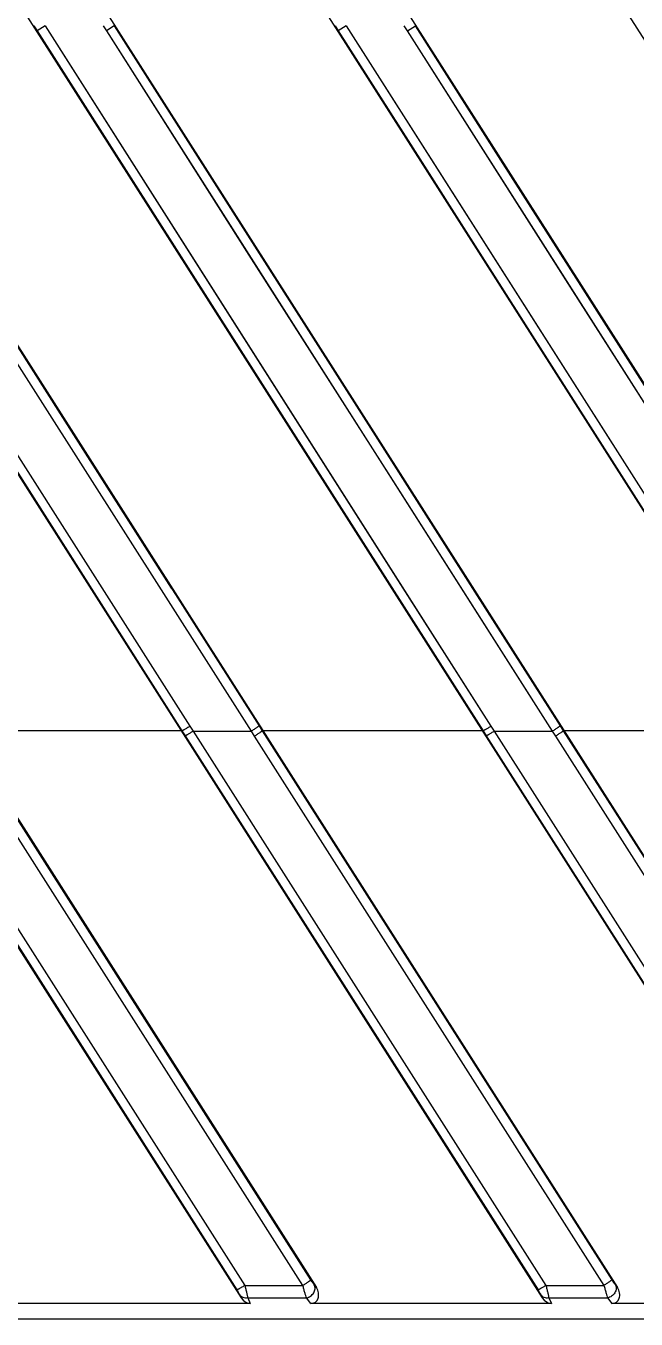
# Model space of a CAD drawing. Header units: millimetres. Extents: x 3299 to 14264, y 1863 to 5555.
# Drawn here: x 4501.99 to 4521.46, y 2501.52 to 2542.77 of the extents above; entities that cross this region are included whole.
import ezdxf

# ---------------------------------------------------------------- set-up
doc = ezdxf.new("R2010")
doc.units = ezdxf.units.MM

msp = doc.modelspace()

# ---------------------------------------------------------------- linework, layer by layer
at = {"color": 7, "linetype": 'Continuous'}
for p, q in [((4446.91015, 2659.74447), (4547.27626, 2502.20125)), ((4447.43, 2647.94764), (4540.06971, 2502.53242)), ((4446.91015, 2644.66908), (4537.67217, 2502.20125)), ((4447.43, 2632.87225), (4530.46563, 2502.53242)), ((4446.91015, 2629.59369), (4528.06809, 2502.20125)), ((4446.91015, 2614.5183), (4518.46401, 2502.20125)), ((4447.43, 2602.72148), (4511.25747, 2502.53242)), ((4446.91015, 2599.44292), (4508.85993, 2502.20125)), ((4487.57319, 2554.78467), (4520.86155, 2502.53242)), ((4502.2489, 2542.76609), (4502.3512, 2542.6055)), ((4502.60325, 2542.76609), (4502.3512, 2542.6055)), ((4502.60325, 2542.76609), (4516.82492, 2520.4291)), ((4504.45614, 2542.76609), (4504.55844, 2542.6054)), ((4504.8105, 2542.76609), (4504.55844, 2542.6054)), ((4504.8105, 2542.76609), (4519.0322, 2520.44382)), ((4511.85298, 2542.76609), (4511.95529, 2542.6055)), ((4512.20734, 2542.76609), (4511.95529, 2542.6055)), ((4512.20734, 2542.76609), (4526.429, 2520.4291)), ((4512.20734, 2542.76609), (4516.72374, 2535.67248)), ((4514.16253, 2542.6054), (4514.06022, 2542.76609)), ((4514.16253, 2542.6054), (4514.41458, 2542.76609)), ((4528.63628, 2520.44382), (4514.41458, 2542.76609)), ((4502.3512, 2542.6055), (4516.57346, 2520.28247)), ((4504.55844, 2542.6054), (4518.77956, 2520.26919)), ((4504.55844, 2542.6054), (4509.10857, 2535.45882)), ((4511.95529, 2542.6055), (4514.25966, 2538.98858)), ((4511.95529, 2542.6055), (4526.17754, 2520.28247)), ((4519.36377, 2534.43615), (4514.16253, 2542.6054)), ((4528.38364, 2520.26919), (4514.16253, 2542.6054)), ((4514.25966, 2538.98858), (4518.68275, 2532.04616)), ((4516.72374, 2535.67248), (4521.23026, 2528.5944)), ((4500.05316, 2534.59705), (4509.17548, 2520.26919)), ((4500.30543, 2534.76273), (4509.42812, 2520.44382)), ((4523.87002, 2527.35845), (4519.36377, 2534.43615)), ((4500.05316, 2531.13805), (4506.96938, 2520.28247)), ((4500.30491, 2531.29146), (4507.22084, 2520.4291)), ((4521.23026, 2528.5944), (4526.429, 2520.4291)), ((4507.22084, 2520.4291), (4507.32265, 2520.26919)), ((4509.42812, 2520.44382), (4509.52999, 2520.28392)), ((4516.82492, 2520.4291), (4516.92673, 2520.26919)), ((4519.0322, 2520.44382), (4519.13407, 2520.28392)), ((4510.82777, 2502.60023), (4499.75888, 2519.97491)), ((4511.08041, 2502.77486), (4500.01152, 2520.14953)), ((4500.05316, 2520.29416), (4506.93755, 2520.29416)), ((4506.93755, 2520.29416), (4506.96938, 2520.28247)), ((4506.96938, 2520.28247), (4507.07119, 2520.12267)), ((4507.07119, 2520.12267), (4518.32756, 2502.45371)), ((4507.32265, 2520.26919), (4518.57902, 2502.60023)), ((4507.32265, 2520.26919), (4509.17548, 2520.26919)), ((4509.17548, 2520.26919), (4509.27735, 2520.10929)), ((4509.27735, 2520.10929), (4520.43185, 2502.60023)), ((4509.54607, 2520.29416), (4509.52999, 2520.28392)), ((4509.52999, 2520.28392), (4520.68449, 2502.77486)), ((4509.54607, 2520.29416), (4516.54164, 2520.29416)), ((4516.54164, 2520.29416), (4516.57346, 2520.28247)), ((4516.57346, 2520.28247), (4516.67527, 2520.12267)), ((4516.67527, 2520.12267), (4527.93164, 2502.45371)), ((4516.92673, 2520.26919), (4528.1831, 2502.60023)), ((4516.92673, 2520.26919), (4518.77956, 2520.26919)), ((4518.77956, 2520.26919), (4518.88143, 2520.10929)), ((4518.88143, 2520.10929), (4530.03593, 2502.60023)), ((4519.15015, 2520.29416), (4519.13407, 2520.28392)), ((4519.13407, 2520.28392), (4530.28858, 2502.77486)), ((4519.15015, 2520.29416), (4526.14572, 2520.29416)), ((4498.62708, 2518.84311), (4508.97494, 2502.60023)), ((4498.41129, 2518.64059), (4508.72348, 2502.45371)), ((4508.81695, 2502.2926), (4508.85993, 2502.20125)), ((4508.97494, 2502.60023), (4510.82777, 2502.60023)), ((4511.25747, 2502.53242), (4511.19217, 2502.61375)), ((4518.42103, 2502.2926), (4518.46401, 2502.20125)), ((4518.57902, 2502.60023), (4520.43185, 2502.60023)), ((4520.79625, 2502.61375), (4520.86155, 2502.53242)), ((4509.15074, 2502.02249), (4501.45904, 2502.02249)), ((4509.06841, 2502.19746), (4509.15074, 2502.02249)), ((4509.06841, 2502.19746), (4510.93952, 2502.19746)), ((4511.08, 2502.02249), (4510.93952, 2502.19746)), ((4518.75482, 2502.02249), (4511.08, 2502.02249)), ((4518.67249, 2502.19746), (4518.75482, 2502.02249)), ((4518.67249, 2502.19746), (4520.54361, 2502.19746)), ((4520.54361, 2502.19746), (4520.68409, 2502.02249)), ((4528.3589, 2502.02249), (4520.68409, 2502.02249)), ((5046.32578, 2501.52311), (4446.32578, 2501.52311))]:
    msp.add_line(p, q, dxfattribs=at)
for points in [[(4502.60325, 2542.76609), (4507.11966, 2535.67248), (4509.33044, 2532.20015)], [(4504.8105, 2542.76609), (4509.36081, 2535.62396), (4511.57203, 2532.15325)], [(4524.12248, 2527.52866), (4519.61604, 2534.60193), (4517.14661, 2538.47792), (4514.41458, 2542.76609)], [(4502.3512, 2542.6055), (4506.86779, 2535.51633), (4509.07867, 2532.04616)], [(4509.10857, 2535.45882), (4513.60675, 2528.3938), (4516.06239, 2524.53688), (4518.77956, 2520.26919)], [(4500.30543, 2534.76273), (4503.59007, 2529.60719), (4506.63097, 2524.83421)], [(4509.07867, 2532.04616), (4513.84311, 2524.56798), (4516.57346, 2520.28247)], [(4509.33044, 2532.20015), (4514.09468, 2524.71729), (4516.82492, 2520.4291)], [(4511.57203, 2532.15325), (4516.31492, 2524.70885), (4519.0322, 2520.44382)], [(4518.68275, 2532.04616), (4523.44719, 2524.56798), (4526.17754, 2520.28247)]]:
    msp.add_lwpolyline(points, dxfattribs=at)
for centre, major_axis, ratio, start_param, end_param in [((4510.99572, 2502.38411), (-0.2343, 0.31404), 0.76533515, -3.66042082, -1.66704961), ((4520.5998, 2502.38411), (-0.2343, 0.31404), 0.76533515, -3.66042082, -1.66704961), ((4509.10134, 2502.38411), (-0.14927, 0.34104), 0.80568351, -4.52124993, -3.48062243), ((4518.70542, 2502.38411), (-0.14927, 0.34104), 0.80568351, -4.52124993, -3.48062243)]:
    msp.add_ellipse(centre, major_axis=major_axis, ratio=ratio, start_param=start_param, end_param=end_param, dxfattribs=at)
for points, knots in [([(4507.22084, 2520.4291), (4507.2056, 2520.41941), (4507.17562, 2520.40052), (4507.1318, 2520.37337), (4507.09092, 2520.34854), (4507.05928, 2520.32977), (4507.03643, 2520.31655), (4507.02153, 2520.3081), (4507.00829, 2520.30077), (4506.9968, 2520.29462), (4506.98718, 2520.2897), (4506.9795, 2520.28605), (4506.9743, 2520.28385), (4506.97115, 2520.28282), (4506.96991, 2520.28253), (4506.96938, 2520.28247)], [0, 0, 0, 0, 0.18590081, 0.36479731, 0.53071224, 0.67822777, 0.74353457, 0.80246822, 0.85455831, 0.89937051, 0.93655173, 0.96582274, 0.98697824, 0.99449743, 1, 1, 1, 1]), ([(4509.42812, 2520.44382), (4509.42782, 2520.44335), (4509.427, 2520.4423), (4509.4246, 2520.43975), (4509.42015, 2520.43576), (4509.41317, 2520.43002), (4509.40407, 2520.42297), (4509.39295, 2520.41468), (4509.3799, 2520.40522), (4509.36503, 2520.39468), (4509.34203, 2520.37866), (4509.30982, 2520.35675), (4509.26781, 2520.32881), (4509.22253, 2520.29927), (4509.19135, 2520.27928), (4509.17548, 2520.26919)], [0, 0, 0, 0, 0.00544722, 0.01294924, 0.03418254, 0.06367052, 0.10118672, 0.14642602, 0.19900414, 0.25844914, 0.32425054, 0.47252085, 0.63854778, 0.81650368, 1, 1, 1, 1]), ([(4516.82492, 2520.4291), (4516.80968, 2520.41941), (4516.7797, 2520.40052), (4516.73588, 2520.37337), (4516.695, 2520.34854), (4516.66336, 2520.32977), (4516.64051, 2520.31655), (4516.62561, 2520.3081), (4516.61237, 2520.30077), (4516.60089, 2520.29462), (4516.59126, 2520.2897), (4516.58358, 2520.28605), (4516.57839, 2520.28385), (4516.57523, 2520.28282), (4516.57399, 2520.28253), (4516.57346, 2520.28247)], [0, 0, 0, 0, 0.18590081, 0.36479731, 0.53071224, 0.67822777, 0.74353457, 0.80246822, 0.85455831, 0.89937051, 0.93655173, 0.96582274, 0.98697824, 0.99449743, 1, 1, 1, 1]), ([(4519.0322, 2520.44382), (4519.0319, 2520.44335), (4519.03108, 2520.4423), (4519.02868, 2520.43975), (4519.02423, 2520.43576), (4519.01725, 2520.43002), (4519.00815, 2520.42297), (4518.99703, 2520.41468), (4518.98398, 2520.40522), (4518.96911, 2520.39468), (4518.94611, 2520.37866), (4518.9139, 2520.35675), (4518.87189, 2520.32881), (4518.82662, 2520.29927), (4518.79543, 2520.27928), (4518.77956, 2520.26919)], [0, 0, 0, 0, 0.00544722, 0.01294924, 0.03418254, 0.06367052, 0.10118672, 0.14642602, 0.19900414, 0.25844914, 0.32425054, 0.47252085, 0.63854778, 0.81650368, 1, 1, 1, 1]), ([(4507.32265, 2520.26919), (4507.30741, 2520.25951), (4507.27744, 2520.24062), (4507.23361, 2520.21348), (4507.19274, 2520.18867), (4507.1611, 2520.16991), (4507.13825, 2520.1567), (4507.12335, 2520.14826), (4507.11011, 2520.14093), (4507.09862, 2520.13479), (4507.089, 2520.12988), (4507.08131, 2520.12623), (4507.07612, 2520.12404), (4507.07296, 2520.12302), (4507.07172, 2520.12273), (4507.07119, 2520.12267)], [0, 0, 0, 0, 0.18590398, 0.36479897, 0.53070949, 0.67821952, 0.74352373, 0.80245518, 0.85454369, 0.89935518, 0.93653684, 0.96580984, 0.98696962, 0.99449234, 1, 1, 1, 1]), ([(4509.52999, 2520.28392), (4509.5297, 2520.28344), (4509.52887, 2520.2824), (4509.52647, 2520.27984), (4509.52203, 2520.27585), (4509.51504, 2520.27011), (4509.50595, 2520.26306), (4509.49483, 2520.25477), (4509.48178, 2520.24531), (4509.46691, 2520.23477), (4509.4439, 2520.21876), (4509.41169, 2520.19685), (4509.36968, 2520.16891), (4509.32441, 2520.13937), (4509.29322, 2520.11938), (4509.27735, 2520.10929)], [0, 0, 0, 0, 0.00544723, 0.01294926, 0.03418256, 0.06367055, 0.10118674, 0.14642604, 0.19900415, 0.25844913, 0.32425052, 0.47252081, 0.63854773, 0.81650364, 1, 1, 1, 1]), ([(4516.92673, 2520.26919), (4516.91149, 2520.25951), (4516.88152, 2520.24062), (4516.83769, 2520.21348), (4516.79682, 2520.18867), (4516.76518, 2520.16991), (4516.74233, 2520.1567), (4516.72743, 2520.14826), (4516.71419, 2520.14093), (4516.7027, 2520.13479), (4516.69308, 2520.12988), (4516.68539, 2520.12623), (4516.6802, 2520.12404), (4516.67704, 2520.12302), (4516.6758, 2520.12273), (4516.67527, 2520.12267)], [0, 0, 0, 0, 0.18590398, 0.36479897, 0.53070949, 0.67821952, 0.74352373, 0.80245518, 0.85454369, 0.89935518, 0.93653684, 0.96580984, 0.98696962, 0.99449234, 1, 1, 1, 1]), ([(4519.13407, 2520.28392), (4519.13378, 2520.28344), (4519.13295, 2520.2824), (4519.13055, 2520.27984), (4519.12611, 2520.27585), (4519.11912, 2520.27011), (4519.11003, 2520.26306), (4519.09891, 2520.25477), (4519.08586, 2520.24531), (4519.07099, 2520.23477), (4519.04798, 2520.21876), (4519.01577, 2520.19685), (4518.97376, 2520.16891), (4518.92849, 2520.13937), (4518.8973, 2520.11938), (4518.88143, 2520.10929)], [0, 0, 0, 0, 0.00544723, 0.01294926, 0.03418256, 0.06367055, 0.10118674, 0.14642604, 0.19900415, 0.25844913, 0.32425052, 0.47252081, 0.63854773, 0.81650364, 1, 1, 1, 1]), ([(4510.82777, 2502.60023), (4510.84364, 2502.61032), (4510.87483, 2502.63031), (4510.9201, 2502.65985), (4510.96211, 2502.68779), (4510.99432, 2502.7097), (4511.01733, 2502.72571), (4511.0322, 2502.73625), (4511.04525, 2502.74571), (4511.05637, 2502.754), (4511.06546, 2502.76105), (4511.07245, 2502.76679), (4511.07689, 2502.77078), (4511.07929, 2502.77333), (4511.08012, 2502.77438), (4511.08041, 2502.77486)], [0, 0, 0, 0, 0.18349636, 0.36145227, 0.52747919, 0.67574948, 0.74155087, 0.80099585, 0.85357396, 0.89881326, 0.93632945, 0.96581744, 0.98705074, 0.99455277, 1, 1, 1, 1]), ([(4511.19217, 2502.61375), (4511.18388, 2502.62407), (4511.16633, 2502.64739), (4511.13928, 2502.68562), (4511.1101, 2502.72883), (4511.09038, 2502.7592), (4511.08041, 2502.77486)], [0, 0, 0, 0, 0.20251394, 0.44619844, 0.71616003, 1, 1, 1, 1]), ([(4520.68449, 2502.77486), (4520.6842, 2502.77438), (4520.68337, 2502.77333), (4520.68097, 2502.77078), (4520.67653, 2502.76679), (4520.66954, 2502.76105), (4520.66045, 2502.754), (4520.64933, 2502.74571), (4520.63628, 2502.73625), (4520.62141, 2502.72571), (4520.5984, 2502.7097), (4520.56619, 2502.68779), (4520.52418, 2502.65985), (4520.47891, 2502.63031), (4520.44772, 2502.61032), (4520.43185, 2502.60023)], [0, 0, 0, 0, 0.00544723, 0.01294926, 0.03418257, 0.06367056, 0.10118675, 0.14642605, 0.19900416, 0.25844914, 0.32425053, 0.47252082, 0.63854773, 0.81650365, 1, 1, 1, 1]), ([(4520.68449, 2502.77486), (4520.69446, 2502.75921), (4520.71418, 2502.72884), (4520.74336, 2502.68562), (4520.77041, 2502.64739), (4520.78796, 2502.62407), (4520.79625, 2502.61375)], [0, 0, 0, 0, 0.28380523, 0.55375068, 0.79746018, 1, 1, 1, 1]), ([(4508.97494, 2502.60023), (4508.9597, 2502.59055), (4508.92972, 2502.57166), (4508.8859, 2502.54452), (4508.84503, 2502.51971), (4508.81339, 2502.50095), (4508.79054, 2502.48774), (4508.77564, 2502.47929), (4508.7624, 2502.47197), (4508.75091, 2502.46583), (4508.74129, 2502.46092), (4508.7336, 2502.45727), (4508.7284, 2502.45508), (4508.72525, 2502.45405), (4508.72401, 2502.45377), (4508.72348, 2502.45371)], [0, 0, 0, 0, 0.18590398, 0.36479896, 0.53070948, 0.6782195, 0.74352371, 0.80245516, 0.85454367, 0.89935516, 0.93653682, 0.96580983, 0.98696961, 0.99449233, 1, 1, 1, 1]), ([(4508.72348, 2502.45371), (4508.7331, 2502.4386), (4508.75162, 2502.409), (4508.77735, 2502.36608), (4508.79645, 2502.33248), (4508.8092, 2502.30844), (4508.81458, 2502.29763), (4508.81695, 2502.2926)], [0, 0, 0, 0, 0.28836486, 0.56200238, 0.80568441, 0.91038826, 1, 1, 1, 1]), ([(4509.06841, 2502.19746), (4509.04361, 2502.19433), (4508.99416, 2502.19356), (4508.92348, 2502.20982), (4508.86211, 2502.24261), (4508.82985, 2502.27484), (4508.81695, 2502.2926)], [0, 0, 0, 0, 0.26668817, 0.52221526, 0.76582258, 1, 1, 1, 1]), ([(4508.97494, 2502.60023), (4508.98502, 2502.56069), (4509.00413, 2502.48419), (4509.03018, 2502.37536), (4509.04895, 2502.29237), (4509.06115, 2502.23466), (4509.06621, 2502.20921), (4509.06841, 2502.19746)], [0, 0, 0, 0, 0.29602193, 0.57205429, 0.81181228, 0.91325389, 1, 1, 1, 1]), ([(4510.93952, 2502.19746), (4510.93144, 2502.22268), (4510.91413, 2502.28004), (4510.88734, 2502.37457), (4510.85788, 2502.48352), (4510.83792, 2502.56041), (4510.82777, 2502.60023)], [0, 0, 0, 0, 0.19007119, 0.42992448, 0.70509942, 1, 1, 1, 1]), ([(4510.93952, 2502.19746), (4510.96298, 2502.20251), (4511.00952, 2502.21813), (4511.07347, 2502.2553), (4511.12934, 2502.30446), (4511.17379, 2502.36271), (4511.20415, 2502.42665), (4511.21844, 2502.49262), (4511.21557, 2502.55667), (4511.20172, 2502.59613), (4511.19217, 2502.61375)], [0, 0, 0, 0, 0.12980944, 0.26336638, 0.39776833, 0.52992298, 0.65716593, 0.77779361, 0.89155445, 1, 1, 1, 1]), ([(4518.57902, 2502.60023), (4518.56378, 2502.59055), (4518.53381, 2502.57166), (4518.48998, 2502.54452), (4518.44911, 2502.51971), (4518.41747, 2502.50095), (4518.39462, 2502.48774), (4518.37972, 2502.47929), (4518.36648, 2502.47197), (4518.35499, 2502.46583), (4518.34537, 2502.46092), (4518.33768, 2502.45727), (4518.33249, 2502.45508), (4518.32933, 2502.45405), (4518.32809, 2502.45377), (4518.32756, 2502.45371)], [0, 0, 0, 0, 0.18590398, 0.36479896, 0.53070948, 0.6782195, 0.74352371, 0.80245516, 0.85454367, 0.89935516, 0.93653682, 0.96580983, 0.98696961, 0.99449233, 1, 1, 1, 1]), ([(4518.32756, 2502.45371), (4518.33718, 2502.4386), (4518.3557, 2502.409), (4518.38144, 2502.36608), (4518.40053, 2502.33248), (4518.41328, 2502.30844), (4518.41866, 2502.29763), (4518.42103, 2502.2926)], [0, 0, 0, 0, 0.28836486, 0.56200238, 0.80568441, 0.91038826, 1, 1, 1, 1]), ([(4518.67249, 2502.19746), (4518.64769, 2502.19433), (4518.59824, 2502.19356), (4518.52756, 2502.20982), (4518.46619, 2502.24261), (4518.43393, 2502.27484), (4518.42103, 2502.2926)], [0, 0, 0, 0, 0.26668817, 0.52221526, 0.76582258, 1, 1, 1, 1]), ([(4518.57902, 2502.60023), (4518.5891, 2502.56069), (4518.60822, 2502.48419), (4518.63426, 2502.37536), (4518.65304, 2502.29237), (4518.66523, 2502.23466), (4518.67029, 2502.20921), (4518.67249, 2502.19746)], [0, 0, 0, 0, 0.29602193, 0.57205429, 0.81181228, 0.91325389, 1, 1, 1, 1]), ([(4520.43185, 2502.60023), (4520.442, 2502.56042), (4520.46196, 2502.48354), (4520.49142, 2502.37459), (4520.5182, 2502.28005), (4520.53552, 2502.22268), (4520.54361, 2502.19746)], [0, 0, 0, 0, 0.29485547, 0.57001457, 0.80989987, 1, 1, 1, 1]), ([(4520.79625, 2502.61375), (4520.8058, 2502.59613), (4520.81965, 2502.55667), (4520.82253, 2502.49262), (4520.80823, 2502.42665), (4520.77787, 2502.36271), (4520.73342, 2502.30446), (4520.67755, 2502.2553), (4520.61361, 2502.21813), (4520.56706, 2502.20251), (4520.54361, 2502.19746)], [0, 0, 0, 0, 0.10844555, 0.2222064, 0.34283408, 0.47007702, 0.60223167, 0.73663362, 0.87019056, 1, 1, 1, 1])]:
    msp.add_open_spline(points, degree=3, knots=knots, dxfattribs=at)

doc.saveas('drawing.dxf')
